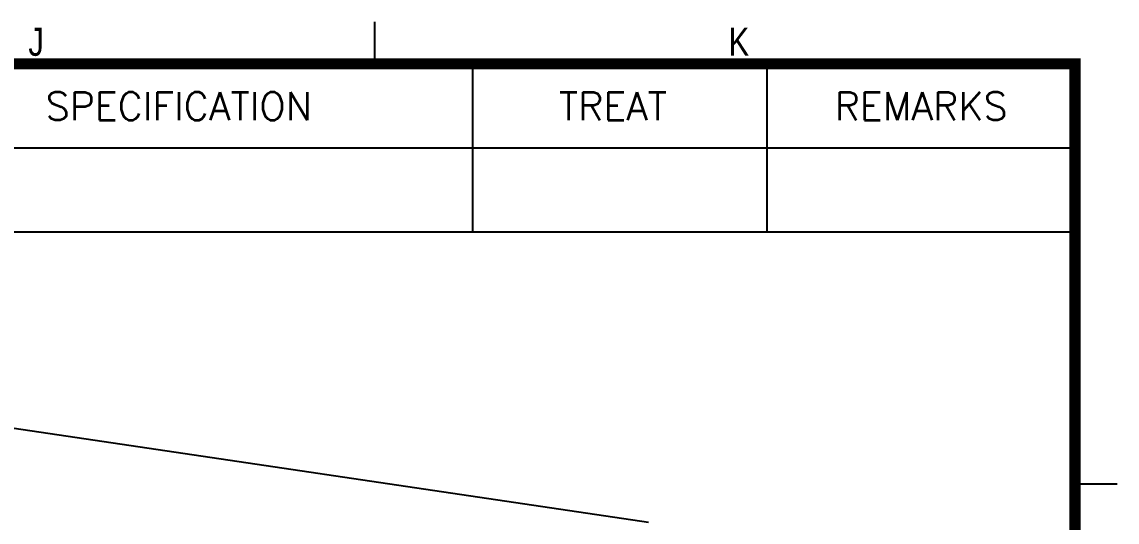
# Model space of a CAD drawing. Extents: x -425 to 6552, y -3049 to 3105.
# Drawn here: x 805.6 to 883.8, y -2676.9 to -2641.1 of the extents above; entities that cross this region are included whole.
import ezdxf
from ezdxf.enums import TextEntityAlignment as Align

# ---------------------------------------------------------------- set-up
doc = ezdxf.new("R2010")
doc.units = 0
doc.layers.get('0').update_dxf_attribs({"linetype": 'CONTINUOUS'})
doc.styles.add('SIM', font='simplex')
doc.styles.get("Standard").update_dxf_attribs({"font": 'gulim.ttc', "width": 0.8, "height": 2})

msp = doc.modelspace()

# ---------------------------------------------------------------- linework, layer by layer
for p, q in [((830.761, -2644.138), (830.761, -2641.138)), ((837.761, -2656.138), (837.761, -2644.138)), ((858.761, -2656.138), (858.761, -2644.138)), ((705.761, -2650.138), (880.761, -2650.138)), ((705.761, -2656.138), (880.761, -2656.138)), ((880.761, -2674.138), (883.761, -2674.138))]:
    msp.add_line(p, q)
at = {"color": 7, "linetype": 'CONTINUOUS'}
msp.add_line((798.906, -2669.275), (850.292, -2676.878), dxfattribs=at)
at = {"const_width": 0.8}
msp.add_lwpolyline([(880.761, -2644.138), (330.761, -2644.138), (330.761, -3024.138), (880.761, -3024.138)], close=True, dxfattribs=at)

# ---------------------------------------------------------------- texts
at = {"width": 0.85}
for s, p in [('J', (806.009, -2643.562)), ('K', (856.009, -2643.562))]:
    msp.add_text(s, height=2, dxfattribs=at).set_placement(p)
at = {"style": 'SIM'}
for s, p in [('SPECIFICATION', (816.761, -2647.168)), ('TREAT', (847.761, -2647.168)), ('REMARKS', (869.761, -2647.168))]:
    msp.add_text(s, height=2, dxfattribs=at).set_placement(p, align=Align.MIDDLE)

doc.saveas('drawing.dxf')
